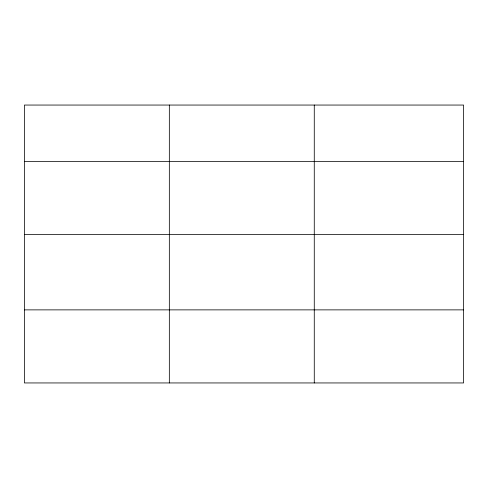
<?xml version="1.0" encoding="UTF-8"?>
<svg xmlns="http://www.w3.org/2000/svg" width="488" height="488" viewBox="0 0 488 488"><rect width="100%" height="100%" fill="white"/><g stroke="black" fill="none" stroke-linecap="round" stroke-linejoin="round"><path stroke-width="0.73" d="M463.6 234.594L463.6 105.054L24.4 105.054L24.4 382.946L463.6 382.946L463.6 234.594L24.4 234.594M24.4 161.522L463.6 161.522M24.4 309.874L463.6 309.874M314.272 105.054L314.272 382.946M169.336 105.054L169.336 382.946"/></g></svg>
